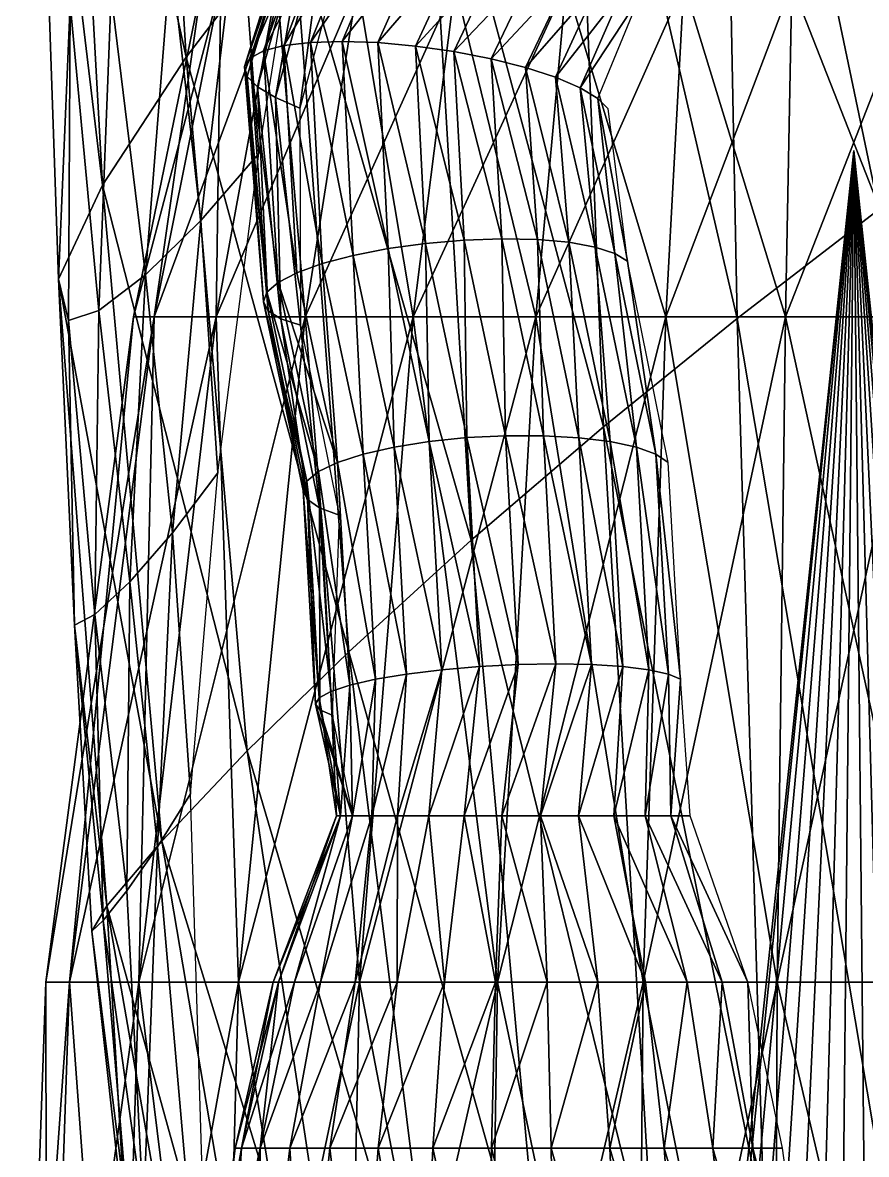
# Model space of a CAD drawing. Extents: x -3.4 to 3.6, y -11.2 to 10.
# Drawn here: x -2.407 to 0.131, y 1.582 to 4.985 of the extents above; entities that cross this region are included whole.
import ezdxf

# ---------------------------------------------------------------- set-up
doc = ezdxf.new("R2010")
doc.units = 0

msp = doc.modelspace()

# ---------------------------------------------------------------- linework, layer by layer
at = {"color": 1}
for points in [[(0.168744, 7.165251, -3.777062), (0.168744, 4.423173, -4.129445), (-0.308608, 6.704991, -3.719716)], [(-2.045883, 7.045084, -2.400858), (-1.915025, 4.881117, -2.667864), (-2.280076, 6.540734, -1.838454)], [(-1.594359, 5.300708, -3.065966), (-1.915025, 4.881117, -2.667864), (-2.045883, 7.045084, -2.400858)], [(-0.308608, 6.704991, -3.719716), (-0.25766, 4.095201, -4.00163), (-0.75681, 6.248365, -3.594802)], [(0.168744, 4.423173, -4.129445), (-0.25766, 4.095201, -4.00163), (-0.308608, 6.704991, -3.719716)], [(-2.280076, 6.540734, -1.838454), (-2.166796, 4.496045, -2.144163), (-2.366557, 6.166442, -1.174906)], [(-1.915025, 4.881117, -2.667864), (-2.166796, 4.496045, -2.144163), (-2.280076, 6.540734, -1.838454)], [(-0.75681, 6.248365, -3.594802), (-0.660241, 3.76945, -3.82544), (-1.195885, 5.770791, -3.380107)], [(-0.25766, 4.095201, -4.00163), (-0.660241, 3.76945, -3.82544), (-0.75681, 6.248365, -3.594802)], [(-2.366557, 6.166442, -1.174906), (-2.299428, 4.213793, -1.542349), (-2.264129, 5.041401, -0.633772)], [(-2.166796, 4.496045, -2.144163), (-2.299428, 4.213793, -1.542349), (-2.366557, 6.166442, -1.174906)], [(-1.195885, 5.770791, -3.380107), (-1.058421, 3.428607, -3.578696), (-1.594359, 5.300708, -3.065966)], [(-0.660241, 3.76945, -3.82544), (-1.058421, 3.428607, -3.578696), (-1.195885, 5.770791, -3.380107)], [(-1.696538, 4.591023, 0.083659), (-1.537677, 5.589819, 0.334071), (-1.754446, 5.367664, 0.206056)], [(-1.871253, 4.390368, -0.049979), (-1.754446, 5.367664, 0.206056), (-1.961528, 5.187098, 0.001931)], [(-1.754446, 5.367664, 0.206056), (-1.871253, 4.390368, -0.049979), (-1.696538, 4.591023, 0.083659)], [(-1.739295, 4.852689, 1.103328), (-1.585887, 5.341184, 1.089242), (-1.731682, 4.823375, 0.991041)], [(-1.739295, 4.852689, 1.103328), (-1.569276, 5.341162, 1.204349), (-1.585887, 5.341184, 1.089242)], [(-1.569276, 5.341162, 1.204349), (-1.739295, 4.852689, 1.103328), (-1.722839, 4.878582, 1.215509)], [(-1.585887, 5.341184, 1.089242), (-1.579108, 5.334619, 0.973325), (-1.731682, 4.823375, 0.991041)], [(-1.731682, 4.823375, 0.991041), (-1.579108, 5.334619, 0.973325), (-1.70033, 4.791922, 0.883554)], [(-1.722839, 4.878582, 1.215509), (-1.530002, 5.334554, 1.313615), (-1.569276, 5.341162, 1.204349)], [(-1.530002, 5.334554, 1.313615), (-1.722839, 4.878582, 1.215509), (-1.68303, 4.899921, 1.322679)], [(-1.579108, 5.334619, 0.973325), (-1.549235, 5.321753, 0.861667), (-1.70033, 4.791922, 0.883554)], [(-1.549235, 5.321753, 0.861667), (-1.64661, 4.759703, 0.785566), (-1.70033, 4.791922, 0.883554)], [(-1.68303, 4.899921, 1.322679), (-1.46978, 5.321648, 1.412269), (-1.530002, 5.334554, 1.313615)], [(-1.46978, 5.321648, 1.412269), (-1.68303, 4.899921, 1.322679), (-1.621608, 4.915775, 1.420154)], [(-1.64661, 4.759703, 0.785566), (-1.549235, 5.321753, 0.861667), (-1.497574, 5.303147, 0.759145)], [(-1.621608, 4.915775, 1.420154), (-1.391243, 5.303008, 1.495996), (-1.46978, 5.321648, 1.412269)], [(-1.594359, 5.300708, -3.065966), (-1.426131, 3.093407, -3.257159), (-1.915025, 4.881117, -2.667864)], [(-1.497574, 5.303147, 0.759145), (-1.572869, 4.728127, 0.70136), (-1.64661, 4.759703, 0.785566)], [(-1.391243, 5.303008, 1.495996), (-1.621608, 4.915775, 1.420154), (-1.541259, 4.925451, 1.503677)], [(-1.058421, 3.428607, -3.578696), (-1.426131, 3.093407, -3.257159), (-1.594359, 5.300708, -3.065966)], [(-1.572869, 4.728127, 0.70136), (-1.497574, 5.303147, 0.759145), (-1.426383, 5.279618, 0.670242)], [(-1.297823, 5.279449, 1.561136), (-1.391243, 5.303008, 1.495996), (-1.541259, 4.925451, 1.503677)], [(-1.445495, 4.928527, 1.569597), (-1.297823, 5.279449, 1.561136), (-1.541259, 4.925451, 1.503677)], [(-1.445495, 4.928527, 1.569597), (-1.193603, 5.252, 1.604843), (-1.297823, 5.279449, 1.561136)], [(-1.193603, 5.252, 1.604843), (-1.445495, 4.928527, 1.569597), (-1.3385, 4.924867, 1.61503)], [(-1.3385, 4.924867, 1.61503), (-1.083138, 5.221862, 1.625207), (-1.193603, 5.252, 1.604843)], [(-1.083138, 5.221862, 1.625207), (-1.3385, 4.924867, 1.61503), (-1.22495, 4.914631, 1.63799)], [(-1.22495, 4.914631, 1.63799), (-0.971256, 5.190351, 1.621339), (-1.083138, 5.221862, 1.625207)], [(-2.037393, 4.226521, -0.250985), (-1.961528, 5.187098, 0.001931), (-2.141009, 5.07088, -0.287892)], [(-1.961528, 5.187098, 0.001931), (-2.037393, 4.226521, -0.250985), (-1.871253, 4.390368, -0.049979)], [(-0.971256, 5.190351, 1.621339), (-1.22495, 4.914631, 1.63799), (-1.109808, 4.898267, 1.637479)], [(-1.109808, 4.898267, 1.637479), (-0.862846, 5.158846, 1.593406), (-0.971256, 5.190351, 1.621339)], [(-0.862846, 5.158846, 1.593406), (-1.109808, 4.898267, 1.637479), (-0.998108, 4.876489, 1.613515)], [(-0.998108, 4.876489, 1.613515), (-0.762646, 5.12872, 1.542631), (-0.862846, 5.158846, 1.593406)], [(-0.762646, 5.12872, 1.542631), (-0.998108, 4.876489, 1.613515), (-0.894729, 4.85025, 1.567148)], [(-0.894729, 4.85025, 1.567148), (-0.675037, 5.101295, 1.471231), (-0.762646, 5.12872, 1.542631)], [(-2.178157, 4.119411, -0.528965), (-2.141009, 5.07088, -0.287892), (-2.264129, 5.041401, -0.633772)], [(-2.141009, 5.07088, -0.287892), (-2.178157, 4.119411, -0.528965), (-2.037393, 4.226521, -0.250985)], [(-2.073925, 4.1, -0.02521), (-1.810745, 5.099999, -0.420891), (-2.010996, 4.1, -0.462515)], [(-1.810745, 5.099999, -0.420891), (-2.073925, 4.1, -0.02521), (-1.867684, 5.099999, -0.02521)], [(-2.010996, 4.1, 0.412096), (-1.867684, 5.099999, -0.02521), (-2.073925, 4.1, -0.02521)], [(-1.824785, 4.1, -0.855225), (-2.010996, 4.1, -0.462515), (-1.642256, 5.099999, -0.776221)], [(-2.010996, 4.1, -0.462515), (-1.810745, 5.099999, -0.420891), (-1.642256, 5.099999, -0.776221)], [(-1.867684, 5.099999, -0.02521), (-2.010996, 4.1, 0.412096), (-1.810745, 5.099999, 0.370471)], [(-2.010996, 4.1, 0.412096), (-1.824785, 4.1, 0.804805), (-1.810745, 5.099999, 0.370471)], [(-1.824785, 4.1, -0.855225), (-1.400132, 5.099999, -1.054543), (-1.557189, 4.1, -1.162825)], [(-1.400132, 5.099999, -1.054543), (-1.824785, 4.1, -0.855225), (-1.642256, 5.099999, -0.776221)], [(-1.824785, 4.1, 0.804805), (-1.642256, 5.099999, 0.725801), (-1.810745, 5.099999, 0.370471)], [(-1.824785, 4.1, 0.804805), (-1.557189, 4.1, 1.112405), (-1.642256, 5.099999, 0.725801)], [(-1.642256, 5.099999, 0.725801), (-1.557189, 4.1, 1.112405), (-1.400132, 5.099999, 1.004123)], [(-1.557189, 4.1, -1.162825), (-1.106384, 5.099999, -1.270245), (-1.23254, 4.1, -1.401219)], [(-1.106384, 5.099999, -1.270245), (-1.557189, 4.1, -1.162825), (-1.400132, 5.099999, -1.054543)], [(-1.23254, 4.1, 1.350799), (-1.400132, 5.099999, 1.004123), (-1.557189, 4.1, 1.112405)], [(-1.400132, 5.099999, 1.004123), (-1.23254, 4.1, 1.350799), (-1.106384, 5.099999, 1.219825)], [(-1.23254, 4.1, -1.401219), (-0.772121, 5.099999, -1.431698), (-0.863113, 4.1, -1.579655)], [(-0.772121, 5.099999, -1.431698), (-1.23254, 4.1, -1.401219), (-1.106384, 5.099999, -1.270245)], [(-1.23254, 4.1, 1.350799), (-0.863113, 4.1, 1.529235), (-1.106384, 5.099999, 1.219825)], [(-1.106384, 5.099999, 1.219825), (-0.863113, 4.1, 1.529235), (-0.772121, 5.099999, 1.381279)], [(-0.675037, 5.101295, 1.471231), (-0.894729, 4.85025, 1.567148), (-0.804191, 4.820697, 1.500402)], [(-0.863113, 4.1, -1.579655), (-0.418324, 5.099999, -1.5374), (-0.472098, 4.1, -1.696476)], [(-0.418324, 5.099999, -1.5374), (-0.863113, 4.1, -1.579655), (-0.772121, 5.099999, -1.431698)], [(-0.472098, 4.1, 1.646057), (-0.772121, 5.099999, 1.381279), (-0.863113, 4.1, 1.529235)], [(-0.603846, 5.077765, 1.382328), (-0.675037, 5.101295, 1.471231), (-0.804191, 4.820697, 1.500402)], [(-0.730451, 4.789122, 1.416194), (-0.603846, 5.077765, 1.382328), (-0.804191, 4.820697, 1.500402)], [(-0.772121, 5.099999, 1.381279), (-0.472098, 4.1, 1.646057), (-0.418324, 5.099999, 1.48698)], [(-0.552185, 5.05916, 1.279806), (-0.603846, 5.077765, 1.382328), (-0.730451, 4.789122, 1.416194)], [(-0.472098, 4.1, -1.696476), (-0.09315, 5.099999, -1.58603), (-0.112717, 4.1, -1.750222)], [(-0.09315, 5.099999, -1.58603), (-0.472098, 4.1, -1.696476), (-0.418324, 5.099999, -1.5374)], [(-0.418324, 5.099999, 1.48698), (-0.472098, 4.1, 1.646057), (-0.112717, 4.1, 1.699802)], [(-0.112717, 4.1, 1.699802), (-0.09315, 5.099999, 1.53561), (-0.418324, 5.099999, 1.48698)], [(0.298431, 4.1, 1.699802), (-0.09315, 5.099999, 1.53561), (-0.112717, 4.1, 1.699802)], [(-0.112717, 4.1, -1.750222), (0.278863, 5.099999, -1.58603), (0.298431, 4.1, -1.750222)], [(0.278863, 5.099999, -1.58603), (-0.112717, 4.1, -1.750222), (-0.09315, 5.099999, -1.58603)], [(-0.09315, 5.099999, 1.53561), (0.298431, 4.1, 1.699802), (0.278863, 5.099999, 1.53561)], [(-2.299428, 4.213793, -1.542349), (-2.269035, 4.089075, -0.856566), (-2.264129, 5.041401, -0.633772)], [(-2.264129, 5.041401, -0.633772), (-2.269035, 4.089075, -0.856566), (-2.178157, 4.119411, -0.528965)], [(-0.676732, 4.756903, 1.318206), (-0.552185, 5.05916, 1.279806), (-0.730451, 4.789122, 1.416194)], [(-1.68303, 4.899921, 1.322679), (-1.581879, 4.233024, 1.549592), (-1.621608, 4.915775, 1.420154)], [(-1.621608, 4.915775, 1.420154), (-1.505771, 4.260541, 1.633115), (-1.541259, 4.925451, 1.503677)], [(-1.505771, 4.260541, 1.633115), (-1.621608, 4.915775, 1.420154), (-1.581879, 4.233024, 1.549592)], [(-1.541259, 4.925451, 1.503677), (-1.413158, 4.285095, 1.699033), (-1.445495, 4.928527, 1.569597)], [(-1.413158, 4.285095, 1.699033), (-1.541259, 4.925451, 1.503677), (-1.505771, 4.260541, 1.633115)], [(-1.308085, 4.305616, 1.744466), (-1.445495, 4.928527, 1.569597), (-1.413158, 4.285095, 1.699033)], [(-1.445495, 4.928527, 1.569597), (-1.308085, 4.305616, 1.744466), (-1.3385, 4.924867, 1.61503)], [(-1.22495, 4.914631, 1.63799), (-1.3385, 4.924867, 1.61503), (-1.195146, 4.321207, 1.767431)], [(-1.195146, 4.321207, 1.767431), (-1.3385, 4.924867, 1.61503), (-1.308085, 4.305616, 1.744466)], [(-1.109808, 4.898267, 1.637479), (-1.22495, 4.914631, 1.63799), (-1.079275, 4.331183, 1.76692)], [(-1.079275, 4.331183, 1.76692), (-1.22495, 4.914631, 1.63799), (-1.195146, 4.321207, 1.767431)], [(-1.915025, 4.881117, -2.667864), (-1.731795, 2.795207, -2.876993), (-2.166796, 4.496045, -2.144163)], [(-1.426131, 3.093407, -3.257159), (-1.731795, 2.795207, -2.876993), (-1.915025, 4.881117, -2.667864)], [(-1.739295, 4.852689, 1.103328), (-1.672138, 4.173995, 1.344945), (-1.722839, 4.878582, 1.215509)], [(-1.722839, 4.878582, 1.215509), (-1.638155, 4.203749, 1.452116), (-1.68303, 4.899921, 1.322679)], [(-1.638155, 4.203749, 1.452116), (-1.722839, 4.878582, 1.215509), (-1.672138, 4.173995, 1.344945)], [(-1.581879, 4.233024, 1.549592), (-1.68303, 4.899921, 1.322679), (-1.638155, 4.203749, 1.452116)], [(-0.96554, 4.335113, 1.742956), (-0.998108, 4.876489, 1.613515), (-1.109808, 4.898267, 1.637479)], [(-0.96554, 4.335113, 1.742956), (-1.109808, 4.898267, 1.637479), (-1.079275, 4.331183, 1.76692)], [(-0.858908, 4.332821, 1.696588), (-0.894729, 4.85025, 1.567148), (-0.998108, 4.876489, 1.613515)], [(-0.998108, 4.876489, 1.613515), (-0.96554, 4.335113, 1.742956), (-0.858908, 4.332821, 1.696588)], [(-1.731682, 4.823375, 0.991041), (-1.682343, 4.145062, 1.232767), (-1.739295, 4.852689, 1.103328)], [(-1.672138, 4.173995, 1.344945), (-1.739295, 4.852689, 1.103328), (-1.682343, 4.145062, 1.232767)], [(-0.764041, 4.324409, 1.62984), (-0.894729, 4.85025, 1.567148), (-0.858908, 4.332821, 1.696588)], [(-0.894729, 4.85025, 1.567148), (-0.764041, 4.324409, 1.62984), (-0.804191, 4.820697, 1.500402)], [(-1.70033, 4.791922, 0.883554), (-1.668325, 4.118216, 1.120481), (-1.731682, 4.823375, 0.991041)], [(-1.682343, 4.145062, 1.232767), (-1.731682, 4.823375, 0.991041), (-1.668325, 4.118216, 1.120481)], [(-0.685085, 4.310244, 1.545633), (-0.730451, 4.789122, 1.416194), (-0.804191, 4.820697, 1.500402)], [(-0.804191, 4.820697, 1.500402), (-0.764041, 4.324409, 1.62984), (-0.685085, 4.310244, 1.545633)], [(-1.64661, 4.759703, 0.785566), (-1.630697, 4.094627, 1.012994), (-1.70033, 4.791922, 0.883554)], [(-1.668325, 4.118216, 1.120481), (-1.70033, 4.791922, 0.883554), (-1.630697, 4.094627, 1.012994)], [(-0.730451, 4.789122, 1.416194), (-0.625491, 4.290947, 1.447645), (-0.676732, 4.756903, 1.318206)], [(-0.625491, 4.290947, 1.447645), (-0.730451, 4.789122, 1.416194), (-0.685085, 4.310244, 1.545633)], [(-1.64661, 4.759703, 0.785566), (-1.572869, 4.728127, 0.70136), (-1.571104, 4.07533, 0.915006)], [(-1.630697, 4.094627, 1.012994), (-1.64661, 4.759703, 0.785566), (-1.571104, 4.07533, 0.915006)], [(-0.587862, 4.267358, 1.340158), (-0.645379, 4.725449, 1.210721), (-0.676732, 4.756903, 1.318206)], [(-0.587862, 4.267358, 1.340158), (-0.676732, 4.756903, 1.318206), (-0.625491, 4.290947, 1.447645)], [(-1.11745, -6.900001, -0.02521), (-1.0823, -6.900001, -0.269476), (0.092857, 4.599999, -0.02521)], [(-1.0823, -6.900001, 0.219056), (-1.11745, -6.900001, -0.02521), (0.092857, 4.599999, -0.02521)], [(-1.0823, -6.900001, -0.269476), (-0.978287, -6.900001, -0.488835), (0.092857, 4.599999, -0.02521)], [(-0.978287, -6.900001, 0.438415), (-1.0823, -6.900001, 0.219056), (0.092857, 4.599999, -0.02521)], [(-0.978287, -6.900001, -0.488835), (-0.828815, -6.900001, -0.660653), (0.092857, 4.599999, -0.02521)], [(-0.828815, -6.900001, 0.610233), (-0.978287, -6.900001, 0.438415), (0.092857, 4.599999, -0.02521)], [(-0.828815, -6.900001, -0.660653), (-0.647475, -6.900001, -0.793812), (0.092857, 4.599999, -0.02521)], [(-0.647475, -6.900001, 0.743392), (-0.828815, -6.900001, 0.610233), (0.092857, 4.599999, -0.02521)], [(-0.647475, -6.900001, -0.793812), (-0.441122, -6.900001, -0.893483), (0.092857, 4.599999, -0.02521)], [(-0.441122, -6.900001, 0.843063), (-0.647475, -6.900001, 0.743392), (0.092857, 4.599999, -0.02521)], [(-0.441122, -6.900001, -0.893483), (-0.222712, -6.900001, -0.958735), (0.092857, 4.599999, -0.02521)], [(-0.222712, -6.900001, 0.908315), (-0.441122, -6.900001, 0.843063), (0.092857, 4.599999, -0.02521)], [(-0.222712, -6.900001, -0.958735), (-0.021971, -6.900001, -0.988757), (0.092857, 4.599999, -0.02521)], [(-0.021971, -6.900001, 0.938337), (-0.222712, -6.900001, 0.908315), (0.092857, 4.599999, -0.02521)], [(-0.021971, -6.900001, -0.988757), (0.207685, -6.900001, -0.988757), (0.092857, 4.599999, -0.02521)], [(0.207685, -6.900001, 0.938337), (-0.021971, -6.900001, 0.938337), (0.092857, 4.599999, -0.02521)], [(0.207685, -6.900001, 0.938337), (0.092857, 4.599999, -0.02521), (0.408426, -6.900001, 0.908315)], [(0.408426, -6.900001, 0.908315), (0.092857, 4.599999, -0.02521), (0.626836, -6.900001, 0.843063)], [(0.626836, -6.900001, 0.843063), (0.092857, 4.599999, -0.02521), (0.833189, -6.900001, 0.743392)], [(0.833189, -6.900001, 0.743392), (0.092857, 4.599999, -0.02521), (1.014529, -6.900001, 0.610233)], [(1.014529, -6.900001, 0.610233), (0.092857, 4.599999, -0.02521), (1.164001, -6.900001, 0.438415)], [(1.164001, -6.900001, 0.438415), (0.092857, 4.599999, -0.02521), (1.268013, -6.900001, 0.219056)], [(1.268013, -6.900001, 0.219056), (0.092857, 4.599999, -0.02521), (1.303164, -6.900001, -0.02521)], [(1.303164, -6.900001, -0.02521), (0.092857, 4.599999, -0.02521), (1.268013, -6.900001, -0.269476)], [(1.164001, -6.900001, -0.488835), (1.268013, -6.900001, -0.269476), (0.092857, 4.599999, -0.02521)], [(1.014529, -6.900001, -0.660653), (1.164001, -6.900001, -0.488835), (0.092857, 4.599999, -0.02521)], [(0.833189, -6.900001, -0.793812), (1.014529, -6.900001, -0.660653), (0.092857, 4.599999, -0.02521)], [(0.626836, -6.900001, -0.893483), (0.833189, -6.900001, -0.793812), (0.092857, 4.599999, -0.02521)], [(0.408426, -6.900001, -0.958735), (0.626836, -6.900001, -0.893483), (0.092857, 4.599999, -0.02521)], [(0.207685, -6.900001, -0.988757), (0.408426, -6.900001, -0.958735), (0.092857, 4.599999, -0.02521)], [(-1.820385, 3.630886, -0.154795), (-1.696538, 4.591023, 0.083659), (-1.871253, 4.390368, -0.049979)], [(-2.166796, 4.496045, -2.144163), (-1.988666, 2.523741, -2.398695), (-2.299428, 4.213793, -1.542349)], [(-1.731795, 2.795207, -2.876993), (-1.988666, 2.523741, -2.398695), (-2.166796, 4.496045, -2.144163)], [(-1.956209, 3.450858, -0.292861), (-1.871253, 4.390368, -0.049979), (-2.037393, 4.226521, -0.250985)], [(-1.871253, 4.390368, -0.049979), (-1.956209, 3.450858, -0.292861), (-1.820385, 3.630886, -0.154795)], [(0.168744, 4.423173, -4.129445), (0.168744, 1.56364, -4.226674), (-0.25766, 4.095201, -4.00163)], [(-1.195146, 4.321207, 1.767431), (-1.070512, 3.737008, 1.927934), (-1.079275, 4.331183, 1.76692)], [(-0.954365, 3.742947, 1.927423), (-0.96554, 4.335113, 1.742956), (-1.079275, 4.331183, 1.76692)], [(-1.079275, 4.331183, 1.76692), (-1.070512, 3.737008, 1.927934), (-0.954365, 3.742947, 1.927423)], [(-0.96554, 4.335113, 1.742956), (-0.954365, 3.742947, 1.927423), (-0.840561, 3.742915, 1.903459)], [(-0.840561, 3.742915, 1.903459), (-0.858908, 4.332821, 1.696588), (-0.96554, 4.335113, 1.742956)], [(-0.858908, 4.332821, 1.696588), (-0.840561, 3.742915, 1.903459), (-0.734074, 3.736913, 1.857091)], [(-0.734074, 3.736913, 1.857091), (-0.764041, 4.324409, 1.62984), (-0.858908, 4.332821, 1.696588)], [(-0.764041, 4.324409, 1.62984), (-0.734074, 3.736913, 1.857091), (-0.639557, 3.725205, 1.790346)], [(-0.639557, 3.725205, 1.790346), (-0.685085, 4.310244, 1.545633), (-0.764041, 4.324409, 1.62984)], [(-1.308085, 4.305616, 1.744466), (-1.413158, 4.285095, 1.699033), (-1.289649, 3.708507, 1.859537)], [(-1.195146, 4.321207, 1.767431), (-1.308085, 4.305616, 1.744466), (-1.183925, 3.725359, 1.904972)], [(-1.183925, 3.725359, 1.904972), (-1.308085, 4.305616, 1.744466), (-1.289649, 3.708507, 1.859537)], [(-1.070512, 3.737008, 1.927934), (-1.195146, 4.321207, 1.767431), (-1.183925, 3.725359, 1.904972)], [(-0.685085, 4.310244, 1.545633), (-0.639557, 3.725205, 1.790346), (-0.561142, 3.708301, 1.706136)], [(-0.561142, 3.708301, 1.706136), (-0.625491, 4.290947, 1.447645), (-0.685085, 4.310244, 1.545633)], [(-0.625491, 4.290947, 1.447645), (-0.561142, 3.708301, 1.706136), (-0.502255, 3.686941, 1.608148)], [(-0.587862, 4.267358, 1.340158), (-0.625491, 4.290947, 1.447645), (-0.502255, 3.686941, 1.608148)], [(-1.505771, 4.260541, 1.633115), (-1.581879, 4.233024, 1.549592), (-1.460082, 3.662338, 1.710096)], [(-1.505771, 4.260541, 1.633115), (-1.383061, 3.687189, 1.793619), (-1.413158, 4.285095, 1.699033)], [(-1.383061, 3.687189, 1.793619), (-1.505771, 4.260541, 1.633115), (-1.460082, 3.662338, 1.710096)], [(-1.289649, 3.708507, 1.859537), (-1.413158, 4.285095, 1.699033), (-1.383061, 3.687189, 1.793619)], [(-0.465471, 3.662057, 1.500663), (-0.587862, 4.267358, 1.340158), (-0.502255, 3.686941, 1.608148)], [(-2.084525, 3.303068, -0.489924), (-2.037393, 4.226521, -0.250985), (-2.178157, 4.119411, -0.528965)], [(-2.037393, 4.226521, -0.250985), (-2.084525, 3.303068, -0.489924), (-1.956209, 3.450858, -0.292861)], [(-1.638155, 4.203749, 1.452116), (-1.460082, 3.662338, 1.710096), (-1.581879, 4.233024, 1.549592)], [(-2.251119, 3.173622, -1.064654), (-2.269035, 4.089075, -0.856566), (-2.299428, 4.213793, -1.542349)], [(-2.299428, 4.213793, -1.542349), (-2.154083, 2.329039, -1.864094), (-2.251119, 3.173622, -1.064654)], [(-1.988666, 2.523741, -2.398695), (-2.154083, 2.329039, -1.864094), (-2.299428, 4.213793, -1.542349)], [(-1.638155, 4.203749, 1.452116), (-1.672138, 4.173995, 1.344945), (-1.51734, 3.63504, 1.612621)], [(-1.460082, 3.662338, 1.710096), (-1.638155, 4.203749, 1.452116), (-1.51734, 3.63504, 1.612621)], [(-1.682343, 4.145062, 1.232767), (-1.552338, 3.606486, 1.505451), (-1.672138, 4.173995, 1.344945)], [(-1.672138, 4.173995, 1.344945), (-1.552338, 3.606486, 1.505451), (-1.51734, 3.63504, 1.612621)], [(-2.189666, 3.204726, -0.755562), (-2.178157, 4.119411, -0.528965), (-2.269035, 4.089075, -0.856566)], [(-2.178157, 4.119411, -0.528965), (-2.189666, 3.204726, -0.755562), (-2.084525, 3.303068, -0.489924)], [(-1.668325, 4.118216, 1.120481), (-1.563545, 3.577926, 1.39327), (-1.682343, 4.145062, 1.232767)], [(-1.682343, 4.145062, 1.232767), (-1.563545, 3.577926, 1.39327), (-1.552338, 3.606486, 1.505451)], [(-1.630697, 4.094627, 1.012994), (-1.55047, 3.550607, 1.280984), (-1.668325, 4.118216, 1.120481)], [(-1.563545, 3.577926, 1.39327), (-1.668325, 4.118216, 1.120481), (-1.55047, 3.550607, 1.280984)], [(-2.073925, 4.1, -0.02521), (-2.266567, 2.1, -0.515637), (-2.337139, 2.1, -0.02521)], [(-2.337139, 2.1, -0.02521), (-2.266567, 2.1, 0.465217), (-2.010996, 4.1, 0.412096)], [(-2.010996, 4.1, 0.412096), (-2.073925, 4.1, -0.02521), (-2.337139, 2.1, -0.02521)], [(-2.269035, 4.089075, -0.856566), (-2.251119, 3.173622, -1.064654), (-2.189666, 3.204726, -0.755562)], [(-2.010996, 4.1, -0.462515), (-2.057734, 2.1, -0.956051), (-2.266567, 2.1, -0.515637)], [(-2.010996, 4.1, 0.412096), (-2.266567, 2.1, 0.465217), (-1.824785, 4.1, 0.804805)], [(-2.266567, 2.1, 0.465217), (-2.057734, 2.1, 0.905632), (-1.824785, 4.1, 0.804805)], [(-2.073925, 4.1, -0.02521), (-2.010996, 4.1, -0.462515), (-2.266567, 2.1, -0.515637)], [(-1.824785, 4.1, 0.804805), (-2.057734, 2.1, 0.905632), (-1.557189, 4.1, 1.112405)], [(-2.057734, 2.1, 0.905632), (-1.757632, 2.1, 1.2506), (-1.557189, 4.1, 1.112405)], [(-1.824785, 4.1, -0.855225), (-2.057734, 2.1, -0.956051), (-2.010996, 4.1, -0.462515)], [(-1.757632, 2.1, -1.30102), (-2.057734, 2.1, -0.956051), (-1.824785, 4.1, -0.855225)], [(-1.557189, 4.1, -1.162825), (-1.757632, 2.1, -1.30102), (-1.824785, 4.1, -0.855225)], [(-1.557189, 4.1, 1.112405), (-1.757632, 2.1, 1.2506), (-1.23254, 4.1, 1.350799)], [(-1.757632, 2.1, 1.2506), (-1.393547, 2.1, 1.517951), (-1.23254, 4.1, 1.350799)], [(-1.393547, 2.1, -1.568371), (-1.757632, 2.1, -1.30102), (-1.557189, 4.1, -1.162825)], [(-1.630697, 4.094627, 1.012994), (-1.571104, 4.07533, 0.915006), (-1.513686, 3.525724, 1.173498)], [(-1.55047, 3.550607, 1.280984), (-1.630697, 4.094627, 1.012994), (-1.513686, 3.525724, 1.173498)], [(-1.23254, 4.1, -1.401219), (-1.393547, 2.1, -1.568371), (-1.557189, 4.1, -1.162825)], [(-1.23254, 4.1, 1.350799), (-1.393547, 2.1, 1.517951), (-0.863113, 4.1, 1.529235)], [(-1.393547, 2.1, 1.517951), (-0.979242, 2.1, 1.718065), (-0.863113, 4.1, 1.529235)], [(-0.979242, 2.1, -1.768485), (-1.393547, 2.1, -1.568371), (-1.23254, 4.1, -1.401219)], [(-1.23254, 4.1, -1.401219), (-0.863113, 4.1, -1.579655), (-0.979242, 2.1, -1.768485)], [(-0.979242, 2.1, 1.718065), (-0.540727, 2.1, 1.849077), (-0.472098, 4.1, 1.646057)], [(-0.472098, 4.1, 1.646057), (-0.863113, 4.1, 1.529235), (-0.979242, 2.1, 1.718065)], [(-0.540727, 2.1, -1.899496), (-0.979242, 2.1, -1.768485), (-0.863113, 4.1, -1.579655)], [(-0.472098, 4.1, -1.696476), (-0.540727, 2.1, -1.899496), (-0.863113, 4.1, -1.579655)], [(-0.25766, 4.095201, -4.00163), (-0.176989, 1.373096, -4.050157), (-0.660241, 3.76945, -3.82544)], [(-0.540727, 2.1, 1.849077), (-0.13769, 2.1, 1.909351), (-0.112717, 4.1, 1.699802)], [(-0.112717, 4.1, 1.699802), (-0.472098, 4.1, 1.646057), (-0.540727, 2.1, 1.849077)], [(-0.13769, 2.1, -1.959772), (-0.540727, 2.1, -1.899496), (-0.472098, 4.1, -1.696476)], [(-0.112717, 4.1, -1.750222), (-0.13769, 2.1, -1.959772), (-0.472098, 4.1, -1.696476)], [(0.168744, 1.56364, -4.226674), (-0.176989, 1.373096, -4.050157), (-0.25766, 4.095201, -4.00163)], [(-0.112717, 4.1, 1.699802), (-0.13769, 2.1, 1.909351), (0.298431, 4.1, 1.699802)], [(-0.13769, 2.1, 1.909351), (0.323404, 2.1, 1.909351), (0.298431, 4.1, 1.699802)], [(0.323404, 2.1, -1.959772), (-0.13769, 2.1, -1.959772), (-0.112717, 4.1, -1.750222)], [(0.298431, 4.1, -1.750222), (0.323404, 2.1, -1.959772), (-0.112717, 4.1, -1.750222)], [(-1.513686, 3.525724, 1.173498), (-1.571104, 4.07533, 0.915006), (-1.454798, 3.504364, 1.07551)], [(-0.660241, 3.76945, -3.82544), (-0.505207, 1.183304, -3.844456), (-1.058421, 3.428607, -3.578696)], [(-0.176989, 1.373096, -4.050157), (-0.505207, 1.183304, -3.844456), (-0.660241, 3.76945, -3.82544)], [(-1.289649, 3.708507, 1.859537), (-1.146288, 3.038909, 2.005876), (-1.183925, 3.725359, 1.904972)], [(-1.183925, 3.725359, 1.904972), (-1.032875, 3.048544, 2.029754), (-1.070512, 3.737008, 1.927934)], [(-1.032875, 3.048544, 2.029754), (-1.183925, 3.725359, 1.904972), (-1.146288, 3.038909, 2.005876)], [(-1.070512, 3.737008, 1.927934), (-0.916728, 3.054505, 2.029754), (-0.954365, 3.742947, 1.927423)], [(-0.916728, 3.054505, 2.029754), (-1.070512, 3.737008, 1.927934), (-1.032875, 3.048544, 2.029754)], [(-0.802924, 3.05653, 2.005876), (-0.954365, 3.742947, 1.927423), (-0.916728, 3.054505, 2.029754)], [(-0.954365, 3.742947, 1.927423), (-0.802924, 3.05653, 2.005876), (-0.840561, 3.742915, 1.903459)], [(-0.696436, 3.05453, 1.959165), (-0.840561, 3.742915, 1.903459), (-0.802924, 3.05653, 2.005876)], [(-0.840561, 3.742915, 1.903459), (-0.696436, 3.05453, 1.959165), (-0.734074, 3.736913, 1.857091)], [(-0.60192, 3.048594, 1.89166), (-0.734074, 3.736913, 1.857091), (-0.696436, 3.05453, 1.959165)], [(-0.734074, 3.736913, 1.857091), (-0.60192, 3.048594, 1.89166), (-0.639557, 3.725205, 1.790346)], [(-0.523505, 3.03898, 1.806312), (-0.639557, 3.725205, 1.790346), (-0.60192, 3.048594, 1.89166)], [(-0.639557, 3.725205, 1.790346), (-0.523505, 3.03898, 1.806312), (-0.561142, 3.708301, 1.706136)], [(-1.460082, 3.662338, 1.710096), (-1.345424, 3.010438, 1.89166), (-1.383061, 3.687189, 1.793619)], [(-1.383061, 3.687189, 1.793619), (-1.252012, 3.026018, 1.959165), (-1.289649, 3.708507, 1.859537)], [(-1.252012, 3.026018, 1.959165), (-1.383061, 3.687189, 1.793619), (-1.345424, 3.010438, 1.89166)], [(-1.146288, 3.038909, 2.005876), (-1.289649, 3.708507, 1.859537), (-1.252012, 3.026018, 1.959165)], [(-0.464618, 3.026109, 1.706853), (-0.561142, 3.708301, 1.706136), (-0.523505, 3.03898, 1.806312)], [(-0.561142, 3.708301, 1.706136), (-0.464618, 3.026109, 1.706853), (-0.502255, 3.686941, 1.608148)], [(-0.502255, 3.686941, 1.608148), (-0.427833, 3.010543, 1.597627), (-0.465471, 3.662057, 1.500663)], [(-0.427833, 3.010543, 1.597627), (-0.502255, 3.686941, 1.608148), (-0.464618, 3.026109, 1.706853)], [(-1.51734, 3.63504, 1.612621), (-1.422443, 2.992847, 1.806312), (-1.460082, 3.662338, 1.710096)], [(-1.345424, 3.010438, 1.89166), (-1.460082, 3.662338, 1.710096), (-1.422443, 2.992847, 1.806312)], [(-1.902097, 2.665842, -0.390267), (-1.820385, 3.630886, -0.154795), (-1.956209, 3.450858, -0.292861)], [(-1.552338, 3.606486, 1.505451), (-1.479702, 2.974016, 1.706853), (-1.51734, 3.63504, 1.612621)], [(-1.422443, 2.992847, 1.806312), (-1.51734, 3.63504, 1.612621), (-1.479702, 2.974016, 1.706853)], [(-1.563545, 3.577926, 1.39327), (-1.514701, 2.954766, 1.597627), (-1.552338, 3.606486, 1.505451)], [(-1.514701, 2.954766, 1.597627), (-1.563545, 3.577926, 1.39327), (-1.525907, 2.93594, 1.483409)], [(-1.55047, 3.550607, 1.280984), (-1.525907, 2.93594, 1.483409), (-1.563545, 3.577926, 1.39327)], [(-1.479702, 2.974016, 1.706853), (-1.552338, 3.606486, 1.505451), (-1.514701, 2.954766, 1.597627)], [(-1.525907, 2.93594, 1.483409), (-1.55047, 3.550607, 1.280984), (-1.512832, 2.918359, 1.369192)], [(-1.513686, 3.525724, 1.173498), (-1.512832, 2.918359, 1.369192), (-1.55047, 3.550607, 1.280984)], [(-1.512832, 2.918359, 1.369192), (-1.513686, 3.525724, 1.173498), (-1.476048, 2.902794, 1.259967)], [(-1.454798, 3.504364, 1.07551), (-1.476048, 2.902794, 1.259967), (-1.513686, 3.525724, 1.173498)], [(-2.001067, 2.506472, -0.531189), (-1.956209, 3.450858, -0.292861), (-2.084525, 3.303068, -0.489924)], [(-1.956209, 3.450858, -0.292861), (-2.001067, 2.506472, -0.531189), (-1.902097, 2.665842, -0.390267)], [(-1.058421, 3.428607, -3.578696), (-0.832912, 0.984501, -3.589022), (-1.426131, 3.093407, -3.257159)], [(-0.505207, 1.183304, -3.844456), (-0.832912, 0.984501, -3.589022), (-1.058421, 3.428607, -3.578696)], [(-2.093593, 2.374765, -0.722742), (-2.084525, 3.303068, -0.489924), (-2.189666, 3.204726, -0.755562)], [(-2.084525, 3.303068, -0.489924), (-2.093593, 2.374765, -0.722742), (-2.001067, 2.506472, -0.531189)], [(-2.165262, 2.285224, -0.974379), (-2.189666, 3.204726, -0.755562), (-2.251119, 3.173622, -1.064654)], [(-2.189666, 3.204726, -0.755562), (-2.165262, 2.285224, -0.974379), (-2.093593, 2.374765, -0.722742)], [(-2.251119, 3.173622, -1.064654), (-2.199438, 2.253383, -1.263308), (-2.165262, 2.285224, -0.974379)], [(-2.154083, 2.329039, -1.864094), (-2.199438, 2.253383, -1.263308), (-2.251119, 3.173622, -1.064654)], [(-1.426131, 3.093407, -3.257159), (-1.140631, 0.789424, -3.284365), (-1.731795, 2.795207, -2.876993)], [(-0.832912, 0.984501, -3.589022), (-1.140631, 0.789424, -3.284365), (-1.426131, 3.093407, -3.257159)], [(-1.185297, 2.6, 1.956563), (-1.146288, 3.038909, 2.005876), (-1.279385, 2.6, 1.888206)], [(-1.252012, 3.026018, 1.959165), (-1.279385, 2.6, 1.888206), (-1.146288, 3.038909, 2.005876)], [(-1.032875, 3.048544, 2.029754), (-1.185297, 2.6, 1.956563), (-1.079051, 2.6, 2.003868)], [(-1.185297, 2.6, 1.956563), (-1.032875, 3.048544, 2.029754), (-1.146288, 3.038909, 2.005876)], [(-1.032875, 3.048544, 2.029754), (-1.079051, 2.6, 2.003868), (-0.916728, 3.054505, 2.029754)], [(-1.079051, 2.6, 2.003868), (-0.965293, 2.6, 2.028047), (-0.916728, 3.054505, 2.029754)], [(-0.848994, 2.6, 2.028047), (-0.802924, 3.05653, 2.005876), (-0.965293, 2.6, 2.028047)], [(-0.802924, 3.05653, 2.005876), (-0.916728, 3.054505, 2.029754), (-0.965293, 2.6, 2.028047)], [(-0.696436, 3.05453, 1.959165), (-0.802924, 3.05653, 2.005876), (-0.848994, 2.6, 2.028047)], [(-0.735236, 2.6, 2.003868), (-0.696436, 3.05453, 1.959165), (-0.848994, 2.6, 2.028047)], [(-0.735236, 2.6, 2.003868), (-0.60192, 3.048594, 1.89166), (-0.696436, 3.05453, 1.959165)], [(-0.735236, 2.6, 2.003868), (-0.628991, 2.6, 1.956563), (-0.60192, 3.048594, 1.89166)], [(-0.628991, 2.6, 1.956563), (-0.523505, 3.03898, 1.806312), (-0.60192, 3.048594, 1.89166)], [(-0.534903, 2.6, 1.888206), (-0.523505, 3.03898, 1.806312), (-0.628991, 2.6, 1.956563)], [(-0.534903, 2.6, 1.888206), (-0.464618, 3.026109, 1.706853), (-0.523505, 3.03898, 1.806312)], [(-1.415354, 2.6, 1.701059), (-1.345424, 3.010438, 1.89166), (-1.422443, 2.992847, 1.806312)], [(-1.357204, 2.6, 1.801778), (-1.345424, 3.010438, 1.89166), (-1.415354, 2.6, 1.701059)], [(-1.252012, 3.026018, 1.959165), (-1.357204, 2.6, 1.801778), (-1.279385, 2.6, 1.888206)], [(-1.357204, 2.6, 1.801778), (-1.252012, 3.026018, 1.959165), (-1.345424, 3.010438, 1.89166)], [(-0.457083, 2.6, 1.801778), (-0.464618, 3.026109, 1.706853), (-0.534903, 2.6, 1.888206)], [(-0.457083, 2.6, 1.801778), (-0.427833, 3.010543, 1.597627), (-0.464618, 3.026109, 1.706853)], [(-0.398933, 2.6, 1.701059), (-0.427833, 3.010543, 1.597627), (-0.457083, 2.6, 1.801778)], [(-1.479702, 2.974016, 1.706853), (-1.514701, 2.954766, 1.597627), (-1.463449, 2.6, 1.47479)], [(-1.451293, 2.6, 1.590452), (-1.422443, 2.992847, 1.806312), (-1.479702, 2.974016, 1.706853)], [(-1.451293, 2.6, 1.590452), (-1.479702, 2.974016, 1.706853), (-1.463449, 2.6, 1.47479)], [(-1.422443, 2.992847, 1.806312), (-1.451293, 2.6, 1.590452), (-1.415354, 2.6, 1.701059)], [(-1.514701, 2.954766, 1.597627), (-1.525907, 2.93594, 1.483409), (-1.451293, 2.6, 1.359128)], [(-1.525907, 2.93594, 1.483409), (-1.415354, 2.6, 1.248521), (-1.451293, 2.6, 1.359128)], [(-1.512832, 2.918359, 1.369192), (-1.415354, 2.6, 1.248521), (-1.525907, 2.93594, 1.483409)], [(-1.463449, 2.6, 1.47479), (-1.514701, 2.954766, 1.597627), (-1.451293, 2.6, 1.359128)], [(-1.512832, 2.918359, 1.369192), (-1.476048, 2.902794, 1.259967), (-1.415354, 2.6, 1.248521)], [(-1.731795, 2.795207, -2.876993), (-1.404113, 0.617345, -2.946054), (-1.988666, 2.523741, -2.398695)], [(-1.140631, 0.789424, -3.284365), (-1.404113, 0.617345, -2.946054), (-1.731795, 2.795207, -2.876993)], [(-1.83969, 0.656077, -0.854147), (-1.902097, 2.665842, -0.390267), (-2.001067, 2.506472, -0.531189)], [(-1.653466, 2.1, 1.47479), (-1.451293, 2.6, 1.359128), (-1.637156, 2.1, 1.319622)], [(-1.637156, 2.1, 1.629959), (-1.463449, 2.6, 1.47479), (-1.653466, 2.1, 1.47479)], [(-1.463449, 2.6, 1.47479), (-1.451293, 2.6, 1.359128), (-1.653466, 2.1, 1.47479)], [(-1.637156, 2.1, 1.319622), (-1.451293, 2.6, 1.359128), (-1.588942, 2.1, 1.171234)], [(-1.451293, 2.6, 1.590452), (-1.637156, 2.1, 1.629959), (-1.588942, 2.1, 1.778347)], [(-1.451293, 2.6, 1.590452), (-1.463449, 2.6, 1.47479), (-1.637156, 2.1, 1.629959)], [(-1.451293, 2.6, 1.359128), (-1.415354, 2.6, 1.248521), (-1.588942, 2.1, 1.171234)], [(-1.415354, 2.6, 1.701059), (-1.588942, 2.1, 1.778347), (-1.510931, 2.1, 1.913467)], [(-1.588942, 2.1, 1.778347), (-1.415354, 2.6, 1.701059), (-1.451293, 2.6, 1.590452)], [(-1.357204, 2.6, 1.801778), (-1.415354, 2.6, 1.701059), (-1.510931, 2.1, 1.913467)], [(-1.357204, 2.6, 1.801778), (-1.510931, 2.1, 1.913467), (-1.40653, 2.1, 2.029415)], [(-1.279385, 2.6, 1.888206), (-1.40653, 2.1, 2.029415), (-1.280304, 2.1, 2.121124)], [(-1.40653, 2.1, 2.029415), (-1.279385, 2.6, 1.888206), (-1.357204, 2.6, 1.801778)], [(-1.185297, 2.6, 1.956563), (-1.280304, 2.1, 2.121124), (-1.13777, 2.1, 2.184583)], [(-1.280304, 2.1, 2.121124), (-1.185297, 2.6, 1.956563), (-1.279385, 2.6, 1.888206)], [(-1.13777, 2.1, 2.184583), (-1.079051, 2.6, 2.003868), (-1.185297, 2.6, 1.956563)], [(-1.079051, 2.6, 2.003868), (-1.13777, 2.1, 2.184583), (-0.985156, 2.1, 2.217024)], [(-0.985156, 2.1, 2.217024), (-0.965293, 2.6, 2.028047), (-1.079051, 2.6, 2.003868)], [(-0.965293, 2.6, 2.028047), (-0.985156, 2.1, 2.217024), (-0.829131, 2.1, 2.217024)], [(-0.829131, 2.1, 2.217024), (-0.848994, 2.6, 2.028047), (-0.965293, 2.6, 2.028047)], [(-0.676518, 2.1, 2.184583), (-0.735236, 2.6, 2.003868), (-0.848994, 2.6, 2.028047)], [(-0.848994, 2.6, 2.028047), (-0.829131, 2.1, 2.217024), (-0.676518, 2.1, 2.184583)], [(-0.533983, 2.1, 2.121124), (-0.735236, 2.6, 2.003868), (-0.676518, 2.1, 2.184583)], [(-0.628991, 2.6, 1.956563), (-0.735236, 2.6, 2.003868), (-0.533983, 2.1, 2.121124)], [(-0.534903, 2.6, 1.888206), (-0.628991, 2.6, 1.956563), (-0.407757, 2.1, 2.029415)], [(-0.628991, 2.6, 1.956563), (-0.533983, 2.1, 2.121124), (-0.407757, 2.1, 2.029415)], [(-0.303357, 2.1, 1.913467), (-0.534903, 2.6, 1.888206), (-0.407757, 2.1, 2.029415)], [(-0.457083, 2.6, 1.801778), (-0.534903, 2.6, 1.888206), (-0.303357, 2.1, 1.913467)], [(-0.225345, 2.1, 1.778347), (-0.457083, 2.6, 1.801778), (-0.303357, 2.1, 1.913467)], [(-0.398933, 2.6, 1.701059), (-0.457083, 2.6, 1.801778), (-0.225345, 2.1, 1.778347)], [(-1.988666, 2.523741, -2.398695), (-1.638412, 0.463943, -2.53916), (-2.154083, 2.329039, -1.864094)], [(-1.404113, 0.617345, -2.946054), (-1.638412, 0.463943, -2.53916), (-1.988666, 2.523741, -2.398695)], [(-2.001067, 2.506472, -0.531189), (-2.093593, 2.374765, -0.722742), (-2.043361, 1.407134, -0.952605)], [(-2.001067, 2.506472, -0.531189), (-2.043361, 1.407134, -0.952605), (-1.83969, 0.656077, -0.854147)], [(-2.043361, 1.407134, -0.952605), (-2.093593, 2.374765, -0.722742), (-2.165262, 2.285224, -0.974379)], [(-2.092968, 1.29418, -1.451998), (-2.199438, 2.253383, -1.263308), (-2.154083, 2.329039, -1.864094)], [(-2.154083, 2.329039, -1.864094), (-1.810743, 0.360288, -2.097883), (-2.092968, 1.29418, -1.451998)], [(-1.638412, 0.463943, -2.53916), (-1.810743, 0.360288, -2.097883), (-2.154083, 2.329039, -1.864094)], [(-2.083699, 1.326751, -1.18685), (-2.165262, 2.285224, -0.974379), (-2.199438, 2.253383, -1.263308)], [(-2.165262, 2.285224, -0.974379), (-2.083699, 1.326751, -1.18685), (-2.043361, 1.407134, -0.952605)], [(-2.199438, 2.253383, -1.263308), (-2.092968, 1.29418, -1.451998), (-2.083699, 1.326751, -1.18685)], [(-2.337139, 2.1, -0.02521), (-2.407143, 0.1, -0.02521), (-2.334536, 0.1, 0.479345)], [(-2.407143, 0.1, -0.02521), (-2.337139, 2.1, -0.02521), (-2.266567, 2.1, -0.515637)], [(-2.266567, 2.1, -0.515637), (-2.334536, 0.1, -0.529765), (-2.407143, 0.1, -0.02521)], [(-2.334536, 0.1, 0.479345), (-2.266567, 2.1, 0.465217), (-2.337139, 2.1, -0.02521)], [(-2.266567, 2.1, 0.465217), (-2.334536, 0.1, 0.479345), (-2.119688, 0.1, 0.932449)], [(-2.057734, 2.1, -0.956051), (-2.119688, 0.1, -0.982869), (-2.334536, 0.1, -0.529765)], [(-2.057734, 2.1, -0.956051), (-2.334536, 0.1, -0.529765), (-2.266567, 2.1, -0.515637)], [(-2.119688, 0.1, 0.932449), (-2.057734, 2.1, 0.905632), (-2.266567, 2.1, 0.465217)], [(-2.119688, 0.1, -0.982869), (-1.757632, 2.1, -1.30102), (-1.81094, 0.1, -1.337773)], [(-2.057734, 2.1, 0.905632), (-2.119688, 0.1, 0.932449), (-1.81094, 0.1, 1.287353)], [(-2.057734, 2.1, -0.956051), (-1.757632, 2.1, -1.30102), (-2.119688, 0.1, -0.982869)], [(-1.81094, 0.1, 1.287353), (-1.757632, 2.1, 1.2506), (-2.057734, 2.1, 0.905632)], [(-1.393547, 2.1, -1.568371), (-1.81094, 0.1, -1.337773), (-1.757632, 2.1, -1.30102)], [(-1.757632, 2.1, 1.2506), (-1.81094, 0.1, 1.287353), (-1.436365, 0.1, 1.562408)], [(-1.436365, 0.1, -1.612828), (-1.81094, 0.1, -1.337773), (-1.393547, 2.1, -1.568371)], [(-1.748595, 1.6, 1.653646), (-1.637156, 2.1, 1.629959), (-1.767394, 1.6, 1.47479)], [(-1.653466, 2.1, 1.47479), (-1.748595, 1.6, 1.295934), (-1.767394, 1.6, 1.47479)], [(-1.637156, 2.1, 1.629959), (-1.653466, 2.1, 1.47479), (-1.767394, 1.6, 1.47479)], [(-1.436365, 0.1, 1.562408), (-1.393547, 2.1, 1.517951), (-1.757632, 2.1, 1.2506)], [(-1.69302, 1.6, 1.824686), (-1.588942, 2.1, 1.778347), (-1.748595, 1.6, 1.653646)], [(-1.637156, 2.1, 1.319622), (-1.69302, 1.6, 1.124895), (-1.748595, 1.6, 1.295934)], [(-1.748595, 1.6, 1.295934), (-1.653466, 2.1, 1.47479), (-1.637156, 2.1, 1.319622)], [(-1.588942, 2.1, 1.778347), (-1.637156, 2.1, 1.629959), (-1.748595, 1.6, 1.653646)], [(-1.6031, 1.6, 1.980432), (-1.510931, 2.1, 1.913467), (-1.69302, 1.6, 1.824686)], [(-1.69302, 1.6, 1.124895), (-1.637156, 2.1, 1.319622), (-1.588942, 2.1, 1.171234)], [(-1.510931, 2.1, 1.913467), (-1.588942, 2.1, 1.778347), (-1.69302, 1.6, 1.824686)], [(-1.482763, 1.6, 2.11408), (-1.40653, 2.1, 2.029415), (-1.6031, 1.6, 1.980432)], [(-1.40653, 2.1, 2.029415), (-1.510931, 2.1, 1.913467), (-1.6031, 1.6, 1.980432)], [(-1.280304, 2.1, 2.121124), (-1.40653, 2.1, 2.029415), (-1.482763, 1.6, 2.11408)], [(-1.482763, 1.6, 2.11408), (-1.337268, 1.6, 2.219789), (-1.280304, 2.1, 2.121124)], [(-0.979242, 2.1, -1.768485), (-1.436365, 0.1, -1.612828), (-1.393547, 2.1, -1.568371)], [(-1.393547, 2.1, 1.517951), (-1.436365, 0.1, 1.562408), (-1.010127, 0.1, 1.768285)], [(-1.010127, 0.1, -1.818705), (-1.436365, 0.1, -1.612828), (-0.979242, 2.1, -1.768485)], [(-1.010127, 0.1, 1.768285), (-0.979242, 2.1, 1.718065), (-1.393547, 2.1, 1.517951)], [(-1.172975, 1.6, 2.292936), (-1.13777, 2.1, 2.184583), (-1.337268, 1.6, 2.219789)], [(-1.13777, 2.1, 2.184583), (-1.280304, 2.1, 2.121124), (-1.337268, 1.6, 2.219789)], [(-0.997064, 1.6, 2.330328), (-0.985156, 2.1, 2.217024), (-1.172975, 1.6, 2.292936)], [(-0.985156, 2.1, 2.217024), (-1.13777, 2.1, 2.184583), (-1.172975, 1.6, 2.292936)], [(-0.540727, 2.1, -1.899496), (-1.010127, 0.1, -1.818705), (-0.979242, 2.1, -1.768485)], [(-0.979242, 2.1, 1.718065), (-1.010127, 0.1, 1.768285), (-0.558979, 0.1, 1.903072)], [(-0.558979, 0.1, -1.953493), (-1.010127, 0.1, -1.818705), (-0.540727, 2.1, -1.899496)], [(-0.997064, 1.6, 2.330328), (-0.817223, 1.6, 2.330328), (-0.829131, 2.1, 2.217024)], [(-0.829131, 2.1, 2.217024), (-0.985156, 2.1, 2.217024), (-0.997064, 1.6, 2.330328)], [(-0.558979, 0.1, 1.903072), (-0.540727, 2.1, 1.849077), (-0.979242, 2.1, 1.718065)], [(-0.676518, 2.1, 2.184583), (-0.829131, 2.1, 2.217024), (-0.817223, 1.6, 2.330328)], [(-0.817223, 1.6, 2.330328), (-0.641312, 1.6, 2.292936), (-0.676518, 2.1, 2.184583)], [(-0.641312, 1.6, 2.292936), (-0.533983, 2.1, 2.121124), (-0.676518, 2.1, 2.184583)], [(-0.533983, 2.1, 2.121124), (-0.641312, 1.6, 2.292936), (-0.477019, 1.6, 2.219789)], [(-0.144331, 0.1, 1.965082), (-0.540727, 2.1, 1.849077), (-0.558979, 0.1, 1.903072)], [(-0.558979, 0.1, -1.953493), (-0.540727, 2.1, -1.899496), (-0.13769, 2.1, -1.959772)], [(-0.13769, 2.1, -1.959772), (-0.144331, 0.1, -2.015501), (-0.558979, 0.1, -1.953493)], [(-0.540727, 2.1, 1.849077), (-0.144331, 0.1, 1.965082), (-0.13769, 2.1, 1.909351)], [(-0.477019, 1.6, 2.219789), (-0.407757, 2.1, 2.029415), (-0.533983, 2.1, 2.121124)], [(-0.407757, 2.1, 2.029415), (-0.477019, 1.6, 2.219789), (-0.331524, 1.6, 2.11408)], [(-0.407757, 2.1, 2.029415), (-0.331524, 1.6, 2.11408), (-0.303357, 2.1, 1.913467)], [(-0.331524, 1.6, 2.11408), (-0.211187, 1.6, 1.980432), (-0.303357, 2.1, 1.913467)], [(-0.303357, 2.1, 1.913467), (-0.211187, 1.6, 1.980432), (-0.225345, 2.1, 1.778347)], [(-0.225345, 2.1, 1.778347), (-0.211187, 1.6, 1.980432), (-0.121267, 1.6, 1.824686)], [(0.323404, 2.1, -1.959772), (-0.144331, 0.1, -2.015501), (-0.13769, 2.1, -1.959772)], [(-0.13769, 2.1, 1.909351), (-0.144331, 0.1, 1.965082), (0.330045, 0.1, 1.965082)], [(0.330045, 0.1, -2.015501), (-0.144331, 0.1, -2.015501), (0.323404, 2.1, -1.959772)], [(-0.13769, 2.1, 1.909351), (0.330045, 0.1, 1.965082), (0.323404, 2.1, 1.909351)], [(-1.858528, 0.85, 1.677013), (-1.767394, 1.6, 1.47479), (-1.879783, 0.85, 1.47479)], [(-1.879783, 0.85, 1.47479), (-1.748595, 1.6, 1.295934), (-1.858528, 0.85, 1.272567)], [(-1.767394, 1.6, 1.47479), (-1.748595, 1.6, 1.295934), (-1.879783, 0.85, 1.47479)], [(-1.795694, 0.85, 1.870397), (-1.748595, 1.6, 1.653646), (-1.858528, 0.85, 1.677013)], [(-1.858528, 0.85, 1.272567), (-1.69302, 1.6, 1.124895), (-1.795694, 0.85, 1.079183)], [(-1.748595, 1.6, 1.295934), (-1.69302, 1.6, 1.124895), (-1.858528, 0.85, 1.272567)], [(-1.748595, 1.6, 1.653646), (-1.767394, 1.6, 1.47479), (-1.858528, 0.85, 1.677013)], [(-1.694026, 0.85, 2.046493), (-1.69302, 1.6, 1.824686), (-1.795694, 0.85, 1.870397)], [(-1.69302, 1.6, 1.824686), (-1.748595, 1.6, 1.653646), (-1.795694, 0.85, 1.870397)], [(-1.557967, 0.85, 2.197603), (-1.6031, 1.6, 1.980432), (-1.694026, 0.85, 2.046493)], [(-1.6031, 1.6, 1.980432), (-1.69302, 1.6, 1.824686), (-1.694026, 0.85, 2.046493)], [(-1.482763, 1.6, 2.11408), (-1.6031, 1.6, 1.980432), (-1.557967, 0.85, 2.197603)], [(-1.393463, 0.85, 2.317121), (-1.482763, 1.6, 2.11408), (-1.557967, 0.85, 2.197603)], [(-1.482763, 1.6, 2.11408), (-1.393463, 0.85, 2.317121), (-1.337268, 1.6, 2.219789)], [(-1.337268, 1.6, 2.219789), (-1.393463, 0.85, 2.317121), (-1.207706, 0.85, 2.399826)], [(-1.172975, 1.6, 2.292936), (-1.337268, 1.6, 2.219789), (-1.207706, 0.85, 2.399826)], [(-1.008812, 0.85, 2.442102), (-1.172975, 1.6, 2.292936), (-1.207706, 0.85, 2.399826)], [(-1.172975, 1.6, 2.292936), (-1.008812, 0.85, 2.442102), (-0.997064, 1.6, 2.330328)], [(-0.997064, 1.6, 2.330328), (-1.008812, 0.85, 2.442102), (-0.805475, 0.85, 2.442102)], [(-0.817223, 1.6, 2.330328), (-0.997064, 1.6, 2.330328), (-0.805475, 0.85, 2.442102)], [(-0.606581, 0.85, 2.399826), (-0.817223, 1.6, 2.330328), (-0.805475, 0.85, 2.442102)], [(-0.641312, 1.6, 2.292936), (-0.817223, 1.6, 2.330328), (-0.606581, 0.85, 2.399826)], [(-0.420824, 0.85, 2.317121), (-0.641312, 1.6, 2.292936), (-0.606581, 0.85, 2.399826)], [(-0.477019, 1.6, 2.219789), (-0.641312, 1.6, 2.292936), (-0.420824, 0.85, 2.317121)], [(-0.25632, 0.85, 2.197603), (-0.477019, 1.6, 2.219789), (-0.420824, 0.85, 2.317121)], [(-0.331524, 1.6, 2.11408), (-0.477019, 1.6, 2.219789), (-0.25632, 0.85, 2.197603)], [(-0.211187, 1.6, 1.980432), (-0.331524, 1.6, 2.11408), (-0.120262, 0.85, 2.046493)], [(-0.331524, 1.6, 2.11408), (-0.25632, 0.85, 2.197603), (-0.120262, 0.85, 2.046493)], [(-0.121267, 1.6, 1.824686), (-0.211187, 1.6, 1.980432), (-0.018593, 0.85, 1.870397)], [(-0.211187, 1.6, 1.980432), (-0.120262, 0.85, 2.046493), (-0.018593, 0.85, 1.870397)]]:
    msp.add_3dface(points, dxfattribs=at)

doc.saveas('drawing.dxf')
